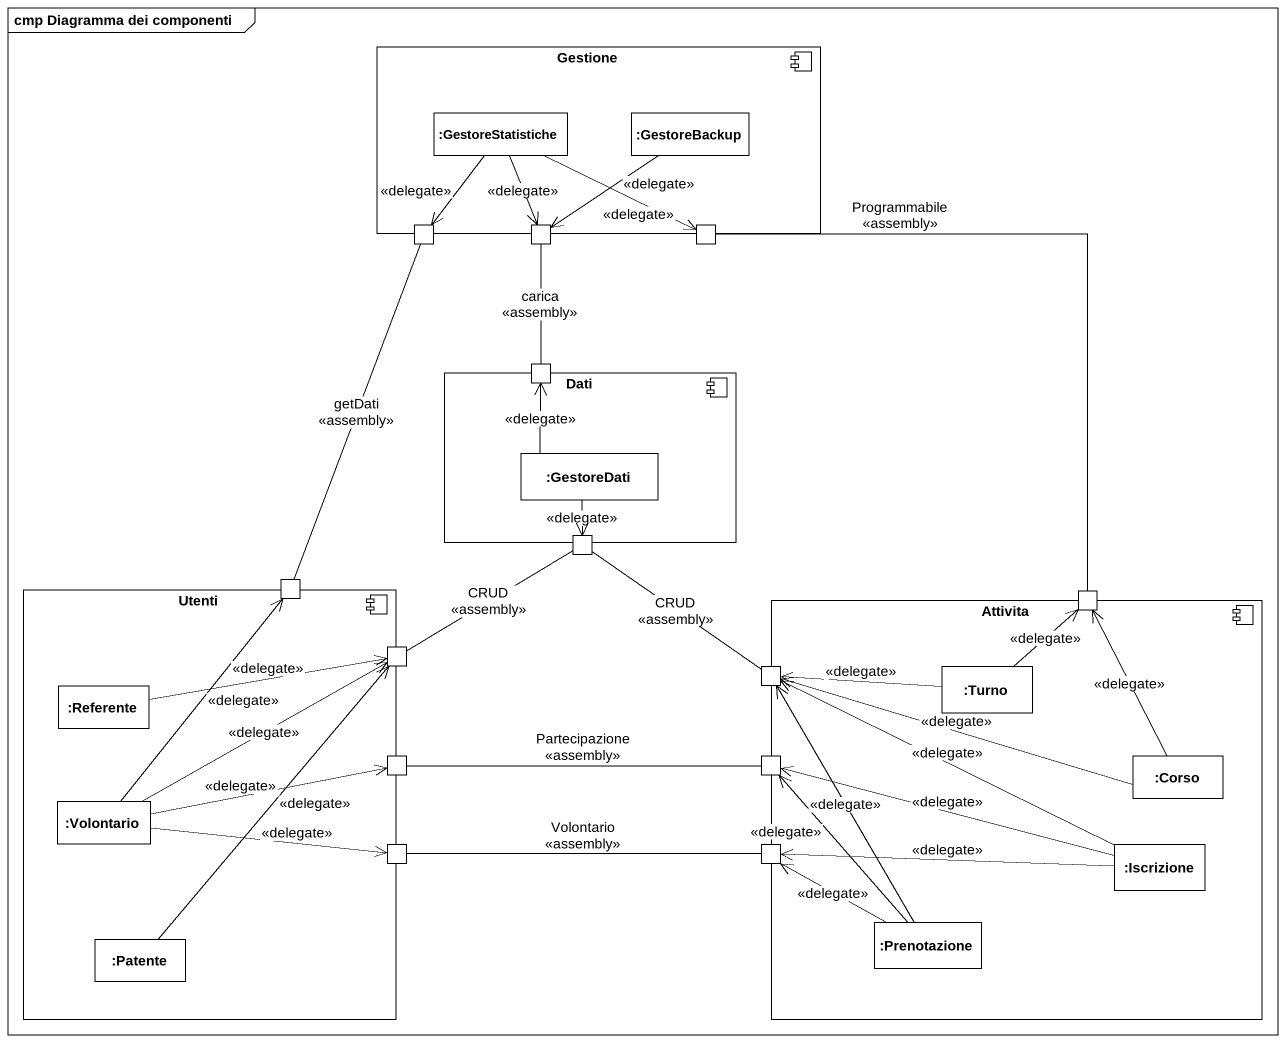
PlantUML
@startuml
mainframe cmp Diagramma dei componenti
component Gestione {
  rectangle ":GestoreStatistiche" as GestoreStatistiche
  rectangle ":GestoreBackup" as GestoreBackup
  port " " as port1
  port " " as port2
  port " " as port3
}
component Dati {
  port " " as port4
  rectangle ":GestoreDati" as GestoreDati
  port " " as port5
}
component Utenti {
  port " " as port6
  port " " as port8
  rectangle ":Referente" as Referente
  port " " as port10
  rectangle ":Volontario" as Volontario
  port " " as port12
  rectangle ":Patente" as Patente
}
component Attivita {
  port " " as port7
  port " " as port9
  rectangle ":Turno" as Turno
  port " " as port11
  rectangle ":Corso" as Corso
  port " " as port13
  rectangle ":Iscrizione" as Iscrizione
  rectangle ":Prenotazione" as Prenotazione
}
GestoreStatistiche --> port1 : <<delegate>>
GestoreStatistiche --> port2 : <<delegate>>
GestoreStatistiche -right-> port3 : <<delegate>>
GestoreBackup --> port2 : <<delegate>>
port1 -- port6 : getDati\n<<assembly>>
port2 -- port4 : carica\n<<assembly>>
port3 -- port7 : Programmabile\n<<assembly>>
GestoreDati -up-> port4 : <<delegate>>
GestoreDati --> port5 : <<delegate>>
port8 -up- port5 : CRUD\n<<assembly>>
port9 -up- port5 : CRUD\n<<assembly>>
Turno -up-> port7 : <<delegate>>
Turno -left-> port9 : <<delegate>>
Referente -right-> port8 : <<delegate>>
port10 -right- port11 : Partecipazione\n<<assembly>>
Corso -up-> port7 : <<delegate>>
Corso -left-> port9 : <<delegate>>
Volontario -up-> port6 : <<delegate>>
Volontario -right-> port8 : <<delegate>>
Volontario -right-> port10 : <<delegate>>
Volontario -right-> port12 : <<delegate>>
port13 -left- port12 : Volontario\n<<assembly>>
Iscrizione -left-> port9 : <<delegate>>
Iscrizione -left-> port11 : <<delegate>>
Iscrizione -left-> port13 : <<delegate>>
Patente -up-> port8 : <<delegate>>
Prenotazione -up-> port9 : <<delegate>>
Prenotazione -up-> port11 : <<delegate>>
Prenotazione -left-> port13 : <<delegate>>
@enduml
